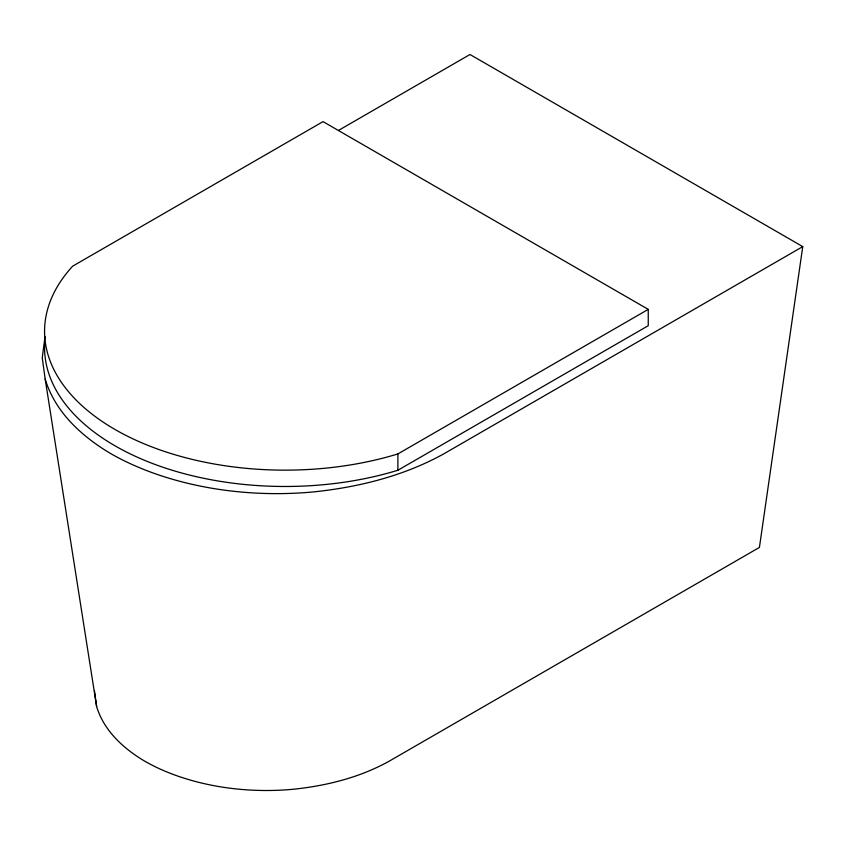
<?xml version="1.0" encoding="UTF-8"?>
<svg xmlns="http://www.w3.org/2000/svg" width="845" height="845" viewBox="0 0 845 845"><rect width="100%" height="100%" fill="white"/><g stroke="black" fill="none" stroke-linecap="round" stroke-linejoin="round"><path stroke-width="1.27" d="M45.028 336.627L42.25 357.857L45.186 379.109L96.626 706.526C103.946 730.872 123.655 748.733 144.949 761.303A176.13 101.685 0 0 0 213.595 785.607A168.472 97.27 0 0 0 293.754 789.209C326.793 785.713 359.674 777.527 388.901 761.345L759.423 547.423L802.75 246.613L469.989 54.502L338.528 130.405M648.252 309.376L323.043 121.617L72.681 266.164A240.498 138.844 0 0 0 115.004 429.482A240.498 138.844 0 0 0 397.889 453.923L648.252 309.376L648.252 325.695L397.889 470.253A240.498 138.844 0 0 1 44.7 342.996M802.75 246.613L443.783 453.86C403.921 475.925 359.083 487.1 314.023 491.864A229.766 132.654 0 0 1 204.701 486.952A240.202 138.675 0 0 1 111.086 453.807C82.06 436.675 55.168 412.307 45.186 379.109M94.471 690.946L96.626 706.526M397.889 453.923L397.889 470.253"/></g></svg>
